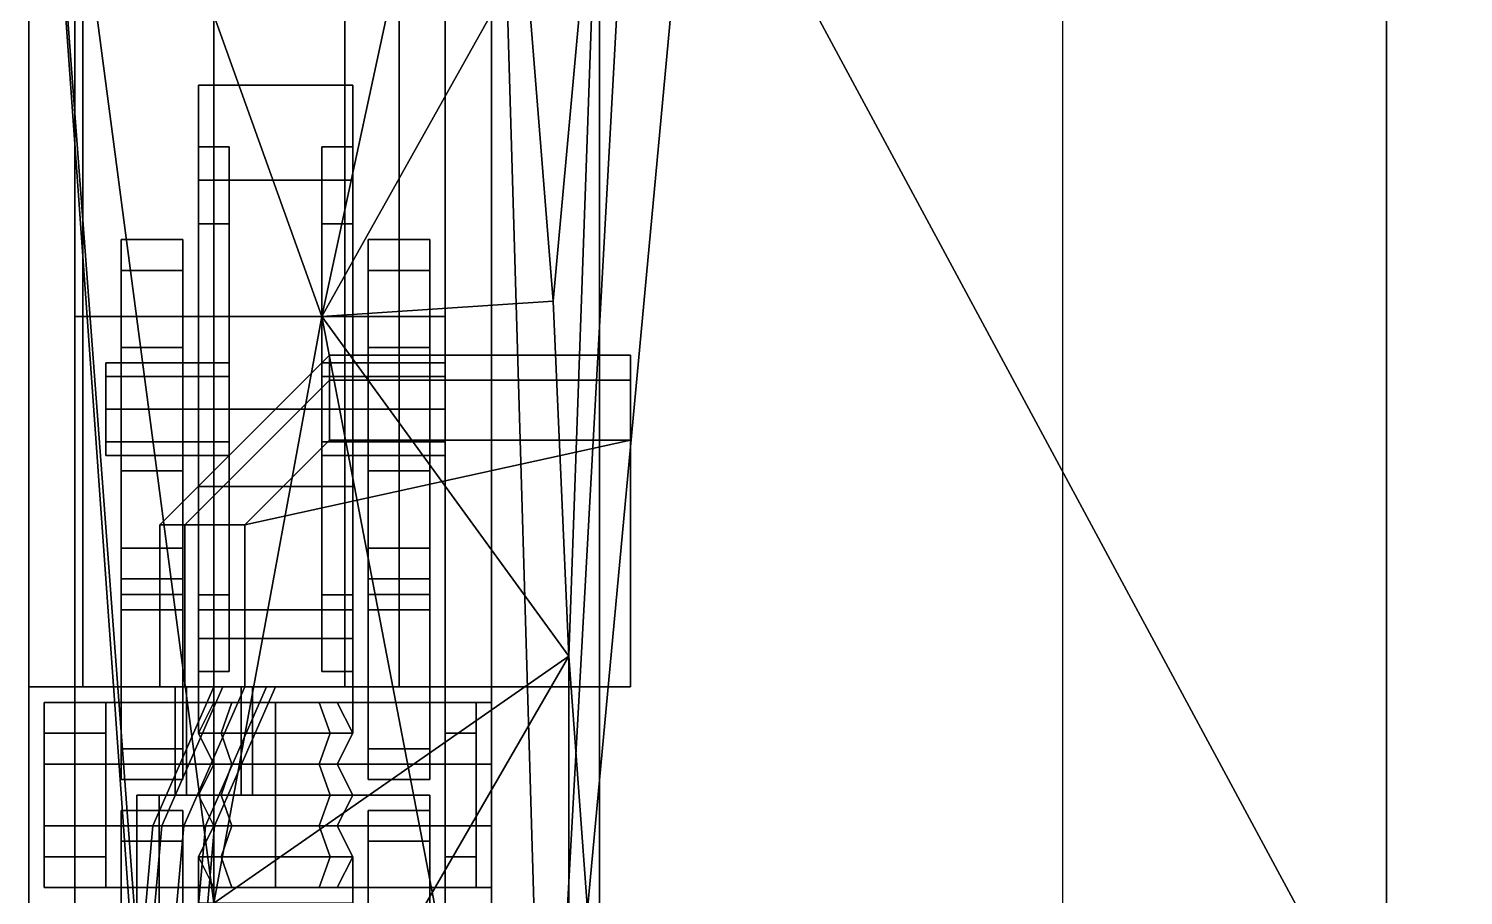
# Model space of a CAD drawing. Header units: millimetres. Extents: x -0.9 to 1.2, y -2.1 to 13.
# Drawn here: x -0.93 to 0, y 0.885 to 1.447 of the extents above; entities that cross this region are included whole.
import ezdxf

# ---------------------------------------------------------------- set-up
doc = ezdxf.new("R2010")
doc.units = ezdxf.units.MM
for name, color, linetype in [('back_35', 2, 'Continuous'), ('back_h39', 2, 'Continuous'), ('fenders', 6, 'Continuous'), ('suspension', 5, 'Continuous'), ('tmp', 4, 'Continuous'), ('tracks', 3, 'Continuous'), ('wheels', 2, 'Continuous')]:
    doc.layers.add(name, color=color, linetype=linetype)

msp = doc.modelspace()

# ---------------------------------------------------------------- linework, layer by layer
for points in [[(0.63, 1.81, 0.35), (0.53, -1.58, 0.35), (-0.53, -1.58, 0.35), (-0.63, 1.81, 0.35)], [(-0.63, 1.77, 0.89), (-0.63, 1.81, 0.35), (-0.63, -1.58, 0.35), (-0.63, -1.66, 0.89)], [(-0.63, -1.58, 0.35), (-0.63, 1.81, 0.35), (-0.63, 1.81, 0.35), (-0.53, -1.58, 0.35)]]:
    msp.add_3dface(points)
at = {"layer": 'back_35'}
for points in [[(-0.63, 1.77, 0.89), (-0.63, 1.77, 0.89), (-0.74, 1.26, 0.89), (-0.54, 1.61741, 1.1)], [(-0.74, 1.26, 0.89), (-0.74, 1.26, 0.89), (-0.6, 0.53, 1.34), (-0.54, 1.61741, 1.1)], [(-0.54, 1.61741, 1.1), (-0.6, 0.53, 1.34), (-0.6, 0.53, 1.34), (-0.5, 1.60556, 1.12)], [(-0.5, 1.60556, 1.12), (-0.6, 0.53, 1.34), (-0.6, 0.53, 1.34), (-0.05, 0.77, 1.34)], [(-0.5, 1.60556, 1.12), (-0.05, 0.77, 1.34), (-0.05, 0.77, 1.34), (-0.05, 1.57, 1.18)], [(-0.05, 1.57, 1.18), (-0.05, 0.77, 1.34), (0.05, 0.77, 1.34), (0.05, 1.57, 1.18)], [(-0.81, 0.88, 0.89), (-0.81, 0.88, 0.89), (-0.6, 0.53, 1.34), (-0.74, 1.26, 0.89)], [(-0.82889, 1.125, 0.96111), (-0.845, 1.125, 1), (-0.735, 1.235, 1), (-0.735, 1.21889, 0.96111)], [(-0.845, 1.125, 1), (-0.82889, 1.125, 1.03889), (-0.735, 1.21889, 1.03889), (-0.735, 1.235, 1)], [(-0.735, 1.235, 1), (-0.735, 1.21889, 1.03889), (-0.54, 1.21889, 1.03889), (-0.54, 1.235, 1)], [(-0.735, 1.21889, 0.96111), (-0.735, 1.235, 1), (-0.54, 1.235, 1), (-0.54, 1.21889, 0.96111)], [(-0.79, 1.125, 0.945), (-0.82889, 1.125, 0.96111), (-0.735, 1.21889, 0.96111), (-0.735, 1.18, 0.945)], [(-0.82889, 1.125, 1.03889), (-0.79, 1.125, 1.055), (-0.735, 1.18, 1.055), (-0.735, 1.21889, 1.03889)], [(-0.735, 1.21889, 1.03889), (-0.735, 1.18, 1.055), (-0.54, 1.18, 1.055), (-0.54, 1.21889, 1.03889)], [(-0.735, 1.18, 0.945), (-0.735, 1.21889, 0.96111), (-0.54, 1.21889, 0.96111), (-0.54, 1.18, 0.945)], [(-0.79, 1.125, 0.945), (-0.54, 1.18, 0.945), (-0.54, 1.02, 0.945), (-0.79, 1.02, 0.945)], [(-0.54, 1.18, 1.055), (-0.79, 1.125, 1.055), (-0.79, 1.02, 1.055), (-0.54, 1.02, 1.055)], [(-0.735, 1.18, 1.055), (-0.735, 1.18, 1.055), (-0.79, 1.125, 1.055), (-0.54, 1.18, 1.055)], [(-0.735, 1.18, 0.945), (-0.735, 1.18, 0.945), (-0.54, 1.18, 0.945), (-0.79, 1.125, 0.945)], [(-0.82889, 1.125, 1.03889), (-0.845, 1.125, 1), (-0.845, 1.02, 1), (-0.82889, 1.02, 1.03889)], [(-0.845, 1.125, 1), (-0.82889, 1.125, 0.96111), (-0.82889, 1.02, 0.96111), (-0.845, 1.02, 1)], [(-0.79, 1.125, 1.055), (-0.82889, 1.125, 1.03889), (-0.82889, 1.02, 1.03889), (-0.79, 1.02, 1.055)], [(-0.82889, 1.125, 0.96111), (-0.79, 1.125, 0.945), (-0.79, 1.02, 0.945), (-0.82889, 1.02, 0.96111)], [(-0.80414, 1.02, 1.01414), (-0.81, 1.02, 1), (-0.84952, 0.93, 1.06), (-0.84366, 0.93, 1.07414)], [(-0.81, 1.02, 1), (-0.80414, 1.02, 0.98586), (-0.84366, 0.93, 1.04586), (-0.84952, 0.93, 1.06)], [(-0.82889, 1.02, 1.03889), (-0.845, 1.02, 1), (-0.81, 1.02, 1), (-0.80414, 1.02, 1.01414)], [(-0.845, 1.02, 1), (-0.82889, 1.02, 0.96111), (-0.80414, 1.02, 0.98586), (-0.81, 1.02, 1)], [(-0.79, 1.02, 1.02), (-0.80414, 1.02, 1.01414), (-0.84366, 0.93, 1.07414), (-0.82953, 0.93, 1.08)], [(-0.80414, 1.02, 0.98586), (-0.79, 1.02, 0.98), (-0.82953, 0.93, 1.04), (-0.84366, 0.93, 1.04586)], [(-0.77586, 1.02, 1.01414), (-0.79, 1.02, 1.02), (-0.82953, 0.93, 1.08), (-0.8154, 0.93, 1.07414)], [(-0.79, 1.02, 0.98), (-0.77586, 1.02, 0.98586), (-0.8154, 0.93, 1.04586), (-0.82953, 0.93, 1.04)], [(-0.82889, 1.02, 0.96111), (-0.79, 1.02, 0.945), (-0.79, 1.02, 0.98), (-0.80414, 1.02, 0.98586)], [(-0.79, 1.02, 1.055), (-0.82889, 1.02, 1.03889), (-0.80414, 1.02, 1.01414), (-0.79, 1.02, 1.02)], [(-0.77, 1.02, 1), (-0.77586, 1.02, 1.01414), (-0.8154, 0.93, 1.07414), (-0.80954, 0.93, 1.06)], [(-0.77586, 1.02, 0.98586), (-0.77, 1.02, 1), (-0.80954, 0.93, 1.06), (-0.8154, 0.93, 1.04586)], [(-0.79, 1.02, 0.945), (-0.54, 1.02, 0.945), (-0.77586, 1.02, 0.98586), (-0.79, 1.02, 0.98)], [(-0.54, 1.02, 1.055), (-0.79, 1.02, 1.055), (-0.79, 1.02, 1.02), (-0.77586, 1.02, 1.01414)], [(-0.54, 1.02, 1.055), (-0.77586, 1.02, 1.01414), (-0.77, 1.02, 1), (-0.54, 1.02, 0.945)], [(-0.54, 1.02, 0.945), (-0.77, 1.02, 1), (-0.77586, 1.02, 0.98586), (-0.54, 1.02, 0.945)], [(-0.84366, 0.93, 1.07414), (-0.84952, 0.93, 1.06), (-0.85929, 0.82069, 1.06), (-0.85344, 0.82048, 1.07414)], [(-0.84952, 0.93, 1.06), (-0.84366, 0.93, 1.04586), (-0.85344, 0.82048, 1.04586), (-0.85929, 0.82069, 1.06)], [(-0.82953, 0.93, 1.08), (-0.84366, 0.93, 1.07414), (-0.85344, 0.82048, 1.07414), (-0.8393, 0.81999, 1.08)], [(-0.84366, 0.93, 1.04586), (-0.82953, 0.93, 1.04), (-0.8393, 0.81999, 1.04), (-0.85344, 0.82048, 1.04586)], [(-0.8154, 0.93, 1.07414), (-0.82953, 0.93, 1.08), (-0.8393, 0.81999, 1.08), (-0.82517, 0.81949, 1.07414)], [(-0.82953, 0.93, 1.04), (-0.8154, 0.93, 1.04586), (-0.82517, 0.81949, 1.04586), (-0.8393, 0.81999, 1.04)], [(-0.80954, 0.93, 1.06), (-0.8154, 0.93, 1.07414), (-0.82517, 0.81949, 1.07414), (-0.81931, 0.81929, 1.06)], [(-0.8154, 0.93, 1.04586), (-0.80954, 0.93, 1.06), (-0.81931, 0.81929, 1.06), (-0.82517, 0.81949, 1.04586)]]:
    msp.add_3dface(points, dxfattribs=at)
at = {"layer": 'back_h39'}
for points in [[(-0.89485, 1.89, 1.14485), (-0.93, 1.89, 1.06), (-0.93, 1.02, 1.06), (-0.89485, 1.02, 1.14485)], [(-0.93, 1.89, 1.06), (-0.89485, 1.89, 0.97515), (-0.89485, 1.02, 0.97515), (-0.93, 1.02, 1.06)], [(-0.81, 1.89, 1.18), (-0.89485, 1.89, 1.14485), (-0.89485, 1.02, 1.14485), (-0.81, 1.02, 1.18)], [(-0.89485, 1.89, 0.97515), (-0.81, 1.89, 0.94), (-0.81, 1.02, 0.94), (-0.89485, 1.02, 0.97515)], [(-0.72515, 1.89, 1.14485), (-0.81, 1.89, 1.18), (-0.81, 1.02, 1.18), (-0.72515, 1.02, 1.14485)], [(-0.81, 1.89, 0.94), (-0.72515, 1.89, 0.97515), (-0.72515, 1.02, 0.97515), (-0.81, 1.02, 0.94)], [(-0.69, 1.89, 1.06), (-0.72515, 1.89, 1.14485), (-0.72515, 1.02, 1.14485), (-0.69, 1.02, 1.06)], [(-0.72515, 1.89, 0.97515), (-0.69, 1.89, 1.06), (-0.69, 1.02, 1.06), (-0.72515, 1.02, 0.97515)], [(-0.74, 1.26, 0.89), (-0.59, 1.27, 1.18), (-0.63, 1.77, 0.89)], [(-0.63, 1.77, 0.89), (-0.59, 1.27, 1.18), (-0.56, 1.6, 1.28)], [(-0.59, 1.27, 1.18), (-0.58, 1.04, 1.26), (-0.56, 1.6, 1.28)], [(-0.58, 1.04, 1.26), (-0.58, 1.04, 1.26), (-0.56, 0.77, 1.34), (-0.56, 1.6, 1.28)], [(-0.56, 1.6, 1.28), (-0.56, 0.77, 1.34), (0.56, 0.77, 1.34), (0.56, 1.6, 1.28)], [(-0.58, 1.04, 1.26), (-0.59, 1.27, 1.18), (-0.74, 1.26, 0.89)], [(-0.81, 0.88, 0.89), (-0.58, 1.04, 1.26), (-0.74, 1.26, 0.89)], [(-0.84, 0.59, 0.89), (-0.58, 0.72, 1.34), (-0.58, 1.04, 1.26)], [(-0.84, 0.59, 0.89), (-0.58, 1.04, 1.26), (-0.81, 0.88, 0.89)], [(-0.58, 0.72, 1.34), (-0.58, 0.72, 1.34), (-0.56, 0.77, 1.34), (-0.58, 1.04, 1.26)], [(-0.89485, 1.02, 1.14485), (-0.93, 1.02, 1.06), (-0.835, 1.02, 1.06), (-0.82768, 1.02, 1.07768)], [(-0.93, 1.02, 1.06), (-0.89485, 1.02, 0.97515), (-0.82768, 1.02, 1.04232), (-0.835, 1.02, 1.06)], [(-0.81, 1.02, 1.18), (-0.89485, 1.02, 1.14485), (-0.82768, 1.02, 1.07768), (-0.81, 1.02, 1.085)], [(-0.89485, 1.02, 0.97515), (-0.81, 1.02, 0.94), (-0.81, 1.02, 1.035), (-0.82768, 1.02, 1.04232)], [(-0.82768, 1.02, 1.07768), (-0.835, 1.02, 1.06), (-0.835, 0.95, 1.06), (-0.82768, 0.95, 1.07768)], [(-0.835, 1.02, 1.06), (-0.82768, 1.02, 1.04232), (-0.82768, 0.95, 1.04232), (-0.835, 0.95, 1.06)], [(-0.81, 1.02, 1.085), (-0.82768, 1.02, 1.07768), (-0.82768, 0.95, 1.07768), (-0.81, 0.95, 1.085)], [(-0.82768, 1.02, 1.04232), (-0.81, 1.02, 1.035), (-0.81, 0.95, 1.035), (-0.82768, 0.95, 1.04232)], [(-0.79232, 1.02, 1.07768), (-0.81, 1.02, 1.085), (-0.81, 0.95, 1.085), (-0.79232, 0.95, 1.07768)], [(-0.81, 1.02, 1.035), (-0.79232, 1.02, 1.04232), (-0.79232, 0.95, 1.04232), (-0.81, 0.95, 1.035)], [(-0.81, 1.02, 0.94), (-0.72515, 1.02, 0.97515), (-0.79232, 1.02, 1.04232), (-0.81, 1.02, 1.035)], [(-0.72515, 1.02, 1.14485), (-0.81, 1.02, 1.18), (-0.81, 1.02, 1.085), (-0.79232, 1.02, 1.07768)], [(-0.785, 1.02, 1.06), (-0.79232, 1.02, 1.07768), (-0.79232, 0.95, 1.07768), (-0.785, 0.95, 1.06)], [(-0.79232, 1.02, 1.04232), (-0.785, 1.02, 1.06), (-0.785, 0.95, 1.06), (-0.79232, 0.95, 1.04232)], [(-0.72515, 1.02, 0.97515), (-0.69, 1.02, 1.06), (-0.785, 1.02, 1.06), (-0.79232, 1.02, 1.04232)], [(-0.69, 1.02, 1.06), (-0.72515, 1.02, 1.14485), (-0.79232, 1.02, 1.07768), (-0.785, 1.02, 1.06)], [(-0.84536, 0.95, 1.09536), (-0.86, 0.95, 1.06), (-0.86, 0.85, 1.06), (-0.84536, 0.83536, 1.09536)], [(-0.86, 0.95, 1.06), (-0.84536, 0.95, 1.02464), (-0.84536, 0.83536, 1.02464), (-0.86, 0.85, 1.06)], [(-0.84536, 0.95, 1.09536), (-0.84536, 0.95, 1.02464), (-0.86, 0.95, 1.06)], [(-0.81, 0.95, 1.11), (-0.84536, 0.95, 1.09536), (-0.84536, 0.83536, 1.09536), (-0.81, 0.8, 1.11)], [(-0.84536, 0.95, 1.02464), (-0.81, 0.95, 1.01), (-0.81, 0.8, 1.01), (-0.84536, 0.83536, 1.02464)], [(-0.81, 0.95, 1.11), (-0.81, 0.95, 1.01), (-0.84536, 0.95, 1.02464), (-0.84536, 0.95, 1.09536)], [(-0.67, 0.8, 1.11), (-0.67, 0.95, 1.11), (-0.81, 0.95, 1.11), (-0.81, 0.8, 1.11)], [(-0.67, 0.95, 1.01), (-0.67, 0.8, 1.01), (-0.81, 0.8, 1.01), (-0.81, 0.95, 1.01)], [(-0.67, 0.95, 1.11), (-0.67, 0.95, 1.01), (-0.81, 0.95, 1.01), (-0.81, 0.95, 1.11)]]:
    msp.add_3dface(points, dxfattribs=at)
at = {"layer": 'fenders'}
for points in [[(-0.84, -0.05, 0.89), (-0.84, 0.53, 0.89), (-0.93, 1.79, 0.89), (-0.93, -1.83, 0.89)], [(-0.93, -1.83, 0.89), (-0.93, 1.79, 0.89), (-0.93, 1.78, 0.84), (-0.93, -1.79, 0.84)], [(-0.63, 1.77, 0.89), (-0.63, 1.79, 0.89), (-0.93, 1.79, 0.89), (-0.74, 1.26, 0.89)], [(-0.81, 0.88, 0.89), (-0.74, 1.26, 0.89), (-0.93, 1.79, 0.89)], [(-0.84, 0.59, 0.89), (-0.81, 0.88, 0.89), (-0.93, 1.79, 0.89)], [(-0.84, 0.53, 0.89), (-0.84, 0.59, 0.89), (-0.93, 1.79, 0.89)]]:
    msp.add_3dface(points, dxfattribs=at)
at = {"layer": 'suspension'}
for points in [[(-0.83, 1.31, 0.22), (-0.83, 1.29, 0.18), (-0.87, 1.29, 0.18), (-0.87, 1.31, 0.22)], [(-0.83, 1.31, 0.26), (-0.83, 1.31, 0.22), (-0.87, 1.31, 0.22), (-0.87, 1.31, 0.26)], [(-0.87, 1.24, 0.42), (-0.87, 1.31, 0.26), (-0.87, 1.09, 0.4), (-0.87, 1.07, 0.49)], [(-0.83, 1.24, 0.42), (-0.83, 1.31, 0.26), (-0.87, 1.31, 0.26), (-0.87, 1.24, 0.42)], [(-0.87, 1.31, 0.26), (-0.87, 1.2, 0.28), (-0.87, 1.09, 0.38), (-0.87, 1.09, 0.4)], [(-0.87, 1.23, 0.26), (-0.87, 1.2, 0.28), (-0.87, 1.31, 0.26)], [(-0.87, 1.31, 0.26), (-0.87, 1.31, 0.22), (-0.87, 1.23, 0.15), (-0.87, 1.23, 0.26)], [(-0.87, 1.31, 0.22), (-0.87, 1.29, 0.18), (-0.87, 1.26, 0.16), (-0.87, 1.23, 0.15)], [(-0.83, 1.09, 0.4), (-0.83, 1.31, 0.26), (-0.83, 1.24, 0.42), (-0.83, 1.07, 0.49)], [(-0.83, 1.09, 0.38), (-0.83, 1.2, 0.28), (-0.83, 1.31, 0.26), (-0.83, 1.09, 0.4)], [(-0.83, 1.31, 0.26), (-0.83, 1.2, 0.28), (-0.83, 1.2, 0.28), (-0.83, 1.23, 0.26)], [(-0.83, 1.23, 0.26), (-0.83, 1.23, 0.15), (-0.83, 1.31, 0.22), (-0.83, 1.31, 0.26)], [(-0.83, 1.23, 0.15), (-0.83, 1.26, 0.16), (-0.83, 1.29, 0.18), (-0.83, 1.31, 0.22)], [(-0.71, 1.31, 0.22), (-0.71, 1.29, 0.18), (-0.71, 1.26, 0.16), (-0.71, 1.23, 0.15)], [(-0.71, 1.31, 0.26), (-0.71, 1.31, 0.22), (-0.71, 1.23, 0.15), (-0.71, 1.23, 0.26)], [(-0.67, 1.31, 0.22), (-0.67, 1.29, 0.18), (-0.71, 1.29, 0.18), (-0.71, 1.31, 0.22)], [(-0.67, 1.24, 0.42), (-0.67, 1.31, 0.26), (-0.71, 1.31, 0.26), (-0.71, 1.24, 0.42)], [(-0.71, 1.24, 0.42), (-0.71, 1.31, 0.26), (-0.71, 1.09, 0.4), (-0.71, 1.07, 0.49)], [(-0.71, 1.23, 0.26), (-0.71, 1.2, 0.28), (-0.71, 1.31, 0.26)], [(-0.71, 1.31, 0.26), (-0.71, 1.2, 0.28), (-0.71, 1.09, 0.38), (-0.71, 1.09, 0.4)], [(-0.67, 1.31, 0.26), (-0.67, 1.31, 0.22), (-0.71, 1.31, 0.22), (-0.71, 1.31, 0.26)], [(-0.67, 1.23, 0.15), (-0.67, 1.26, 0.16), (-0.67, 1.29, 0.18), (-0.67, 1.31, 0.22)], [(-0.67, 1.23, 0.26), (-0.67, 1.23, 0.15), (-0.67, 1.31, 0.22), (-0.67, 1.31, 0.26)], [(-0.67, 1.09, 0.4), (-0.67, 1.31, 0.26), (-0.67, 1.24, 0.42), (-0.67, 1.07, 0.49)], [(-0.67, 1.31, 0.26), (-0.67, 1.2, 0.28), (-0.67, 1.2, 0.28), (-0.67, 1.23, 0.26)], [(-0.67, 1.09, 0.38), (-0.67, 1.2, 0.28), (-0.67, 1.31, 0.26), (-0.67, 1.09, 0.4)], [(-0.83, 1.29, 0.18), (-0.83, 1.26, 0.16), (-0.87, 1.26, 0.16), (-0.87, 1.29, 0.18)], [(-0.67, 1.29, 0.18), (-0.67, 1.26, 0.16), (-0.71, 1.26, 0.16), (-0.71, 1.29, 0.18)], [(-0.83, 1.26, 0.16), (-0.83, 1.23, 0.15), (-0.87, 1.23, 0.15), (-0.87, 1.26, 0.16)], [(-0.67, 1.26, 0.16), (-0.67, 1.23, 0.15), (-0.71, 1.23, 0.15), (-0.71, 1.26, 0.16)], [(-0.87, 1.16, 0.53), (-0.87, 1.24, 0.42), (-0.87, 1.07, 0.49), (-0.87, 1.08, 0.52)], [(-0.83, 1.16, 0.53), (-0.83, 1.24, 0.42), (-0.87, 1.24, 0.42), (-0.87, 1.16, 0.53)], [(-0.83, 1.07, 0.49), (-0.83, 1.24, 0.42), (-0.83, 1.16, 0.53), (-0.83, 1.08, 0.52)], [(-0.67, 1.16, 0.53), (-0.67, 1.24, 0.42), (-0.71, 1.24, 0.42), (-0.71, 1.16, 0.53)], [(-0.71, 1.16, 0.53), (-0.71, 1.24, 0.42), (-0.71, 1.07, 0.49), (-0.71, 1.08, 0.52)], [(-0.67, 1.07, 0.49), (-0.67, 1.24, 0.42), (-0.67, 1.16, 0.53), (-0.67, 1.08, 0.52)], [(-0.83, 1.23, 0.15), (-0.83, 1.23, 0.26), (-0.87, 1.23, 0.26), (-0.87, 1.23, 0.15)], [(-0.83, 1.23, 0.26), (-0.83, 1.2, 0.28), (-0.87, 1.2, 0.28), (-0.87, 1.23, 0.26)], [(-0.67, 1.23, 0.15), (-0.67, 1.23, 0.26), (-0.71, 1.23, 0.26), (-0.71, 1.23, 0.15)], [(-0.67, 1.23, 0.26), (-0.67, 1.2, 0.28), (-0.71, 1.2, 0.28), (-0.71, 1.23, 0.26)], [(-0.83, 1.2, 0.28), (-0.83, 1.17, 0.26), (-0.87, 1.17, 0.26), (-0.87, 1.2, 0.28)], [(-0.87, 1.2, 0.28), (-0.87, 1.17, 0.26), (-0.87, 1.07, 0.36), (-0.87, 1.09, 0.38)], [(-0.83, 1.07, 0.36), (-0.83, 1.17, 0.26), (-0.83, 1.2, 0.28), (-0.83, 1.09, 0.38)], [(-0.71, 1.2, 0.28), (-0.71, 1.17, 0.26), (-0.71, 1.07, 0.36), (-0.71, 1.09, 0.38)], [(-0.67, 1.2, 0.28), (-0.67, 1.17, 0.26), (-0.71, 1.17, 0.26), (-0.71, 1.2, 0.28)], [(-0.67, 1.07, 0.36), (-0.67, 1.17, 0.26), (-0.67, 1.2, 0.28), (-0.67, 1.09, 0.38)], [(-0.87, 1.17, 0.16), (-0.87, 0.98, 0.16), (-0.87, 0.96, 0.27), (-0.87, 0.96, 0.32)], [(-0.83, 1.17, 0.16), (-0.83, 0.98, 0.16), (-0.87, 0.98, 0.16), (-0.87, 1.17, 0.16)], [(-0.87, 1.17, 0.16), (-0.87, 1.17, 0.26), (-0.83, 1.17, 0.26), (-0.83, 1.17, 0.16)], [(-0.87, 1.17, 0.26), (-0.87, 1.17, 0.16), (-0.87, 0.96, 0.32), (-0.87, 1.07, 0.36)], [(-0.83, 0.96, 0.27), (-0.83, 0.98, 0.16), (-0.83, 1.17, 0.16), (-0.83, 0.96, 0.32)], [(-0.83, 0.96, 0.32), (-0.83, 1.17, 0.16), (-0.83, 1.17, 0.26), (-0.83, 1.07, 0.36)], [(-0.71, 1.17, 0.26), (-0.71, 1.17, 0.16), (-0.71, 0.96, 0.32), (-0.71, 1.07, 0.36)], [(-0.71, 1.17, 0.16), (-0.71, 1.17, 0.26), (-0.67, 1.17, 0.26), (-0.67, 1.17, 0.16)], [(-0.71, 1.17, 0.16), (-0.71, 0.98, 0.16), (-0.71, 0.96, 0.27), (-0.71, 0.96, 0.32)], [(-0.67, 1.17, 0.16), (-0.67, 0.98, 0.16), (-0.71, 0.98, 0.16), (-0.71, 1.17, 0.16)], [(-0.67, 0.96, 0.32), (-0.67, 1.17, 0.16), (-0.67, 1.17, 0.26), (-0.67, 1.07, 0.36)], [(-0.67, 0.96, 0.27), (-0.67, 0.98, 0.16), (-0.67, 1.17, 0.16), (-0.67, 0.96, 0.32)], [(-0.87, 1.11, 0.58), (-0.87, 1.16, 0.53), (-0.87, 1.08, 0.52), (-0.87, 1.08, 0.55)], [(-0.83, 1.11, 0.58), (-0.83, 1.16, 0.53), (-0.87, 1.16, 0.53), (-0.87, 1.11, 0.58)], [(-0.83, 1.08, 0.52), (-0.83, 1.16, 0.53), (-0.83, 1.11, 0.58), (-0.83, 1.08, 0.55)], [(-0.67, 1.11, 0.58), (-0.67, 1.16, 0.53), (-0.71, 1.16, 0.53), (-0.71, 1.11, 0.58)], [(-0.71, 1.11, 0.58), (-0.71, 1.16, 0.53), (-0.71, 1.08, 0.52), (-0.71, 1.08, 0.55)], [(-0.67, 1.08, 0.52), (-0.67, 1.16, 0.53), (-0.67, 1.11, 0.58), (-0.67, 1.08, 0.55)], [(-0.82, 1.15, 0.59), (-0.82, 1.02, 0.59), (-0.72, 1.02, 0.59), (-0.72, 1.15, 0.59)], [(-0.82, 1.02, 0.57), (-0.82, 1.02, 0.59), (-0.82, 1.15, 0.59), (-0.82, 1.07, 0.57)], [(-0.82, 1.02, 0.47), (-0.82, 1.02, 0.49), (-0.82, 1.07, 0.49), (-0.82, 1.15, 0.47)], [(-0.72, 1.15, 0.47), (-0.72, 1.02, 0.47), (-0.82, 1.02, 0.47), (-0.82, 1.15, 0.47)], [(-0.82, 1.15, 0.47), (-0.82, 1.15, 0.59), (-0.72, 1.15, 0.59), (-0.72, 1.15, 0.47)], [(-0.82, 1.07, 0.57), (-0.82, 1.15, 0.59), (-0.82, 1.15, 0.47), (-0.82, 1.07, 0.49)], [(-0.72, 1.15, 0.59), (-0.72, 1.02, 0.59), (-0.72, 1.02, 0.57), (-0.72, 1.07, 0.57)], [(-0.72, 1.07, 0.49), (-0.72, 1.02, 0.49), (-0.72, 1.02, 0.47), (-0.72, 1.15, 0.47)], [(-0.72, 1.15, 0.47), (-0.72, 1.15, 0.59), (-0.72, 1.07, 0.57), (-0.72, 1.07, 0.49)], [(-0.87, 1.11, 0.62), (-0.87, 1.11, 0.58), (-0.87, 1.08, 0.55), (-0.87, 1.07, 0.57)], [(-0.83, 1.11, 0.62), (-0.83, 1.11, 0.58), (-0.87, 1.11, 0.58), (-0.87, 1.11, 0.62)], [(-0.83, 1.07, 0.62), (-0.83, 1.11, 0.62), (-0.87, 1.11, 0.62), (-0.87, 1.07, 0.62)], [(-0.87, 1.11, 0.62), (-0.87, 1.11, 0.62), (-0.87, 1.07, 0.57), (-0.87, 1.07, 0.62)], [(-0.83, 1.08, 0.55), (-0.83, 1.11, 0.58), (-0.83, 1.11, 0.62), (-0.83, 1.07, 0.57)], [(-0.83, 1.07, 0.57), (-0.83, 1.11, 0.62), (-0.83, 1.11, 0.62), (-0.83, 1.07, 0.62)], [(-0.71, 1.11, 0.62), (-0.71, 1.11, 0.62), (-0.71, 1.07, 0.57), (-0.71, 1.07, 0.62)], [(-0.67, 1.07, 0.62), (-0.67, 1.11, 0.62), (-0.71, 1.11, 0.62), (-0.71, 1.07, 0.62)], [(-0.67, 1.11, 0.62), (-0.67, 1.11, 0.58), (-0.71, 1.11, 0.58), (-0.71, 1.11, 0.62)], [(-0.71, 1.11, 0.62), (-0.71, 1.11, 0.58), (-0.71, 1.08, 0.55), (-0.71, 1.07, 0.57)], [(-0.67, 1.07, 0.57), (-0.67, 1.11, 0.62), (-0.67, 1.11, 0.62), (-0.67, 1.07, 0.62)], [(-0.67, 1.08, 0.55), (-0.67, 1.11, 0.58), (-0.67, 1.11, 0.62), (-0.67, 1.07, 0.57)], [(-0.87, 1.09, 0.38), (-0.87, 1.07, 0.36), (-0.83, 1.07, 0.36), (-0.83, 1.09, 0.38)], [(-0.87, 1.09, 0.4), (-0.87, 1.09, 0.38), (-0.83, 1.09, 0.38), (-0.83, 1.09, 0.4)], [(-0.87, 1.07, 0.49), (-0.87, 1.09, 0.4), (-0.83, 1.09, 0.4), (-0.83, 1.07, 0.49)], [(-0.71, 1.07, 0.49), (-0.71, 1.09, 0.4), (-0.67, 1.09, 0.4), (-0.67, 1.07, 0.49)], [(-0.71, 1.09, 0.4), (-0.71, 1.09, 0.38), (-0.67, 1.09, 0.38), (-0.67, 1.09, 0.4)], [(-0.71, 1.09, 0.38), (-0.71, 1.07, 0.36), (-0.67, 1.07, 0.36), (-0.67, 1.09, 0.38)], [(-0.87, 1.08, 0.52), (-0.87, 1.07, 0.49), (-0.83, 1.07, 0.49), (-0.83, 1.08, 0.52)], [(-0.87, 1.08, 0.55), (-0.87, 1.08, 0.52), (-0.83, 1.08, 0.52), (-0.83, 1.08, 0.55)], [(-0.87, 1.07, 0.57), (-0.87, 1.08, 0.55), (-0.83, 1.08, 0.55), (-0.83, 1.07, 0.57)], [(-0.71, 1.07, 0.57), (-0.71, 1.08, 0.55), (-0.67, 1.08, 0.55), (-0.67, 1.07, 0.57)], [(-0.71, 1.08, 0.55), (-0.71, 1.08, 0.52), (-0.67, 1.08, 0.52), (-0.67, 1.08, 0.55)], [(-0.71, 1.08, 0.52), (-0.71, 1.07, 0.49), (-0.67, 1.07, 0.49), (-0.67, 1.08, 0.52)], [(-0.87, 1.07, 0.36), (-0.87, 0.96, 0.32), (-0.83, 0.96, 0.32), (-0.83, 1.07, 0.36)], [(-0.87, 1.07, 0.62), (-0.87, 1.07, 0.57), (-0.83, 1.07, 0.57), (-0.83, 1.07, 0.62)], [(-0.72, 1.07, 0.57), (-0.72, 1.02, 0.57), (-0.82, 1.02, 0.57), (-0.82, 1.07, 0.57)], [(-0.82, 1.07, 0.49), (-0.82, 1.02, 0.49), (-0.72, 1.02, 0.49), (-0.72, 1.07, 0.49)], [(-0.72, 1.07, 0.49), (-0.72, 1.07, 0.57), (-0.82, 1.07, 0.57), (-0.82, 1.07, 0.49)], [(-0.71, 1.07, 0.36), (-0.71, 0.96, 0.32), (-0.67, 0.96, 0.32), (-0.67, 1.07, 0.36)], [(-0.71, 1.07, 0.62), (-0.71, 1.07, 0.57), (-0.67, 1.07, 0.57), (-0.67, 1.07, 0.62)], [(-0.82, 1.02, 0.46), (-0.82, 1.01, 0.46), (-0.82, 1.01, 0.61), (-0.82, 1.02, 0.61)], [(-0.72, 1.02, 0.61), (-0.72, 1.02, 0.46), (-0.82, 1.02, 0.46), (-0.82, 1.02, 0.61)], [(-0.72, 1.02, 0.46), (-0.72, 1.01, 0.46), (-0.82, 1.01, 0.46), (-0.82, 1.02, 0.46)], [(-0.82, 1.02, 0.61), (-0.82, 1.01, 0.61), (-0.72, 1.01, 0.61), (-0.72, 1.02, 0.61)], [(-0.72, 1.01, 0.61), (-0.72, 1.01, 0.46), (-0.72, 1.02, 0.46), (-0.72, 1.02, 0.61)], [(-0.92, 1.01, 0.36), (-0.92, 0.89, 0.36), (-0.92, 0.89, 0.44), (-0.92, 1.01, 0.44)], [(-0.63, 1.01, 0.44), (-0.63, 1.01, 0.36), (-0.92, 1.01, 0.36), (-0.92, 1.01, 0.44)], [(-0.63, 1.01, 0.36), (-0.63, 0.89, 0.36), (-0.92, 0.89, 0.36), (-0.92, 1.01, 0.36)], [(-0.92, 1.01, 0.44), (-0.92, 0.89, 0.44), (-0.92, 0.93, 0.45), (-0.92, 0.97, 0.45)], [(-0.63, 0.97, 0.45), (-0.63, 1.01, 0.44), (-0.92, 1.01, 0.44), (-0.92, 0.97, 0.45)], [(-0.92, 1.01, 0.26), (-0.92, 0.89, 0.26), (-0.92, 0.89, 0.36), (-0.92, 1.01, 0.36)], [(-0.88, 1.01, 0.36), (-0.88, 1.01, 0.26), (-0.92, 1.01, 0.26), (-0.92, 1.01, 0.36)], [(-0.88, 1.01, 0.26), (-0.88, 0.99, 0.23), (-0.92, 0.99, 0.23), (-0.92, 1.01, 0.26)], [(-0.92, 0.99, 0.23), (-0.92, 0.91, 0.23), (-0.92, 0.89, 0.26), (-0.92, 1.01, 0.26)], [(-0.88, 0.89, 0.36), (-0.88, 0.89, 0.26), (-0.88, 1.01, 0.26), (-0.88, 1.01, 0.36)], [(-0.88, 0.89, 0.26), (-0.88, 0.91, 0.23), (-0.88, 0.99, 0.23), (-0.88, 1.01, 0.26)], [(-0.82, 1.01, 0.61), (-0.82, 1.01, 0.46), (-0.72, 1.01, 0.46), (-0.72, 1.01, 0.61)], [(-0.80536, 0.99, 0.49464), (-0.82, 0.99, 0.53), (-0.81, 1.01, 0.53), (-0.79828, 1.01, 0.50172)], [(-0.82, 0.99, 0.53), (-0.80536, 0.99, 0.56536), (-0.79828, 1.01, 0.55828), (-0.81, 1.01, 0.53)], [(-0.77, 0.99, 0.48), (-0.80536, 0.99, 0.49464), (-0.79828, 1.01, 0.50172), (-0.77, 1.01, 0.49)], [(-0.80536, 0.99, 0.56536), (-0.77, 0.99, 0.58), (-0.77, 1.01, 0.57), (-0.79828, 1.01, 0.55828)], [(-0.73464, 0.99, 0.49464), (-0.77, 0.99, 0.48), (-0.77, 1.01, 0.49), (-0.74172, 1.01, 0.50172)], [(-0.77, 0.99, 0.58), (-0.73464, 0.99, 0.56536), (-0.74172, 1.01, 0.55828), (-0.77, 1.01, 0.57)], [(-0.72, 0.99, 0.53), (-0.73464, 0.99, 0.49464), (-0.74172, 1.01, 0.50172), (-0.73, 1.01, 0.53)], [(-0.73464, 0.99, 0.56536), (-0.72, 0.99, 0.53), (-0.73, 1.01, 0.53), (-0.74172, 1.01, 0.55828)], [(-0.66, 0.99, 0.23), (-0.66, 0.91, 0.23), (-0.66, 0.89, 0.26), (-0.66, 1.01, 0.26)], [(-0.64, 1.01, 0.26), (-0.64, 0.99, 0.23), (-0.66, 0.99, 0.23), (-0.66, 1.01, 0.26)], [(-0.64, 1.01, 0.36), (-0.64, 1.01, 0.26), (-0.66, 1.01, 0.26), (-0.66, 1.01, 0.36)], [(-0.66, 1.01, 0.26), (-0.66, 0.89, 0.26), (-0.66, 0.89, 0.36), (-0.66, 1.01, 0.36)], [(-0.64, 0.89, 0.26), (-0.64, 0.91, 0.23), (-0.64, 0.99, 0.23), (-0.64, 1.01, 0.26)], [(-0.64, 0.89, 0.36), (-0.64, 0.89, 0.26), (-0.64, 1.01, 0.26), (-0.64, 1.01, 0.36)], [(-0.92, 0.97, 0.22), (-0.92, 0.93, 0.22), (-0.92, 0.91, 0.23), (-0.92, 0.99, 0.23)], [(-0.88, 0.99, 0.23), (-0.88, 0.97, 0.22), (-0.92, 0.97, 0.22), (-0.92, 0.99, 0.23)], [(-0.88, 0.91, 0.23), (-0.88, 0.93, 0.22), (-0.88, 0.97, 0.22), (-0.88, 0.99, 0.23)], [(-0.80536, 0.99, 0.56536), (-0.82, 0.99, 0.53), (-0.81, 0.97, 0.53), (-0.79828, 0.97, 0.55828)], [(-0.82, 0.99, 0.53), (-0.80536, 0.99, 0.49464), (-0.79828, 0.97, 0.50172), (-0.81, 0.97, 0.53)], [(-0.77, 0.99, 0.58), (-0.80536, 0.99, 0.56536), (-0.79828, 0.97, 0.55828), (-0.77, 0.97, 0.57)], [(-0.80536, 0.99, 0.49464), (-0.77, 0.99, 0.48), (-0.77, 0.97, 0.49), (-0.79828, 0.97, 0.50172)], [(-0.73464, 0.99, 0.56536), (-0.77, 0.99, 0.58), (-0.77, 0.97, 0.57), (-0.74172, 0.97, 0.55828)], [(-0.77, 0.99, 0.48), (-0.73464, 0.99, 0.49464), (-0.74172, 0.97, 0.50172), (-0.77, 0.97, 0.49)], [(-0.72, 0.99, 0.53), (-0.73464, 0.99, 0.56536), (-0.74172, 0.97, 0.55828), (-0.73, 0.97, 0.53)], [(-0.73464, 0.99, 0.49464), (-0.72, 0.99, 0.53), (-0.73, 0.97, 0.53), (-0.74172, 0.97, 0.50172)], [(-0.66, 0.97, 0.22), (-0.66, 0.93, 0.22), (-0.66, 0.91, 0.23), (-0.66, 0.99, 0.23)], [(-0.64, 0.99, 0.23), (-0.64, 0.97, 0.22), (-0.66, 0.97, 0.22), (-0.66, 0.99, 0.23)], [(-0.64, 0.91, 0.23), (-0.64, 0.93, 0.22), (-0.64, 0.97, 0.22), (-0.64, 0.99, 0.23)], [(-0.87, 0.96, 0.27), (-0.87, 0.98, 0.16), (-0.83, 0.98, 0.16), (-0.83, 0.96, 0.27)], [(-0.71, 0.96, 0.27), (-0.71, 0.98, 0.16), (-0.67, 0.98, 0.16), (-0.67, 0.96, 0.27)], [(-0.92, 0.97, 0.45), (-0.92, 0.93, 0.45), (-0.63, 0.93, 0.45), (-0.63, 0.97, 0.45)], [(-0.88, 0.97, 0.22), (-0.88, 0.93, 0.22), (-0.92, 0.93, 0.22), (-0.92, 0.97, 0.22)], [(-0.80536, 0.95, 0.49464), (-0.82, 0.95, 0.53), (-0.81, 0.97, 0.53), (-0.79828, 0.97, 0.50172)], [(-0.82, 0.95, 0.53), (-0.80536, 0.95, 0.56536), (-0.79828, 0.97, 0.55828), (-0.81, 0.97, 0.53)], [(-0.77, 0.95, 0.48), (-0.80536, 0.95, 0.49464), (-0.79828, 0.97, 0.50172), (-0.77, 0.97, 0.49)], [(-0.80536, 0.95, 0.56536), (-0.77, 0.95, 0.58), (-0.77, 0.97, 0.57), (-0.79828, 0.97, 0.55828)], [(-0.73464, 0.95, 0.49464), (-0.77, 0.95, 0.48), (-0.77, 0.97, 0.49), (-0.74172, 0.97, 0.50172)], [(-0.77, 0.95, 0.58), (-0.73464, 0.95, 0.56536), (-0.74172, 0.97, 0.55828), (-0.77, 0.97, 0.57)], [(-0.72, 0.95, 0.53), (-0.73464, 0.95, 0.49464), (-0.74172, 0.97, 0.50172), (-0.73, 0.97, 0.53)], [(-0.73464, 0.95, 0.56536), (-0.72, 0.95, 0.53), (-0.73, 0.97, 0.53), (-0.74172, 0.97, 0.55828)], [(-0.64, 0.97, 0.22), (-0.64, 0.93, 0.22), (-0.66, 0.93, 0.22), (-0.66, 0.97, 0.22)], [(-0.87, 0.96, 0.32), (-0.87, 0.96, 0.27), (-0.83, 0.96, 0.27), (-0.83, 0.96, 0.32)], [(-0.71, 0.96, 0.32), (-0.71, 0.96, 0.27), (-0.67, 0.96, 0.27), (-0.67, 0.96, 0.32)], [(-0.80536, 0.95, 0.56536), (-0.82, 0.95, 0.53), (-0.81, 0.93, 0.53), (-0.79828, 0.93, 0.55828)], [(-0.82, 0.95, 0.53), (-0.80536, 0.95, 0.49464), (-0.79828, 0.93, 0.50172), (-0.81, 0.93, 0.53)], [(-0.77, 0.95, 0.58), (-0.80536, 0.95, 0.56536), (-0.79828, 0.93, 0.55828), (-0.77, 0.93, 0.57)], [(-0.80536, 0.95, 0.49464), (-0.77, 0.95, 0.48), (-0.77, 0.93, 0.49), (-0.79828, 0.93, 0.50172)], [(-0.73464, 0.95, 0.56536), (-0.77, 0.95, 0.58), (-0.77, 0.93, 0.57), (-0.74172, 0.93, 0.55828)], [(-0.77, 0.95, 0.48), (-0.73464, 0.95, 0.49464), (-0.74172, 0.93, 0.50172), (-0.77, 0.93, 0.49)], [(-0.72, 0.95, 0.53), (-0.73464, 0.95, 0.56536), (-0.74172, 0.93, 0.55828), (-0.73, 0.93, 0.53)], [(-0.73464, 0.95, 0.49464), (-0.72, 0.95, 0.53), (-0.73, 0.93, 0.53), (-0.74172, 0.93, 0.50172)], [(-0.83, 0.94, 0.27), (-0.83, 0.92, 0.16), (-0.87, 0.92, 0.16), (-0.87, 0.94, 0.27)], [(-0.87, 0.94, 0.27), (-0.87, 0.92, 0.16), (-0.87, 0.73, 0.16), (-0.87, 0.94, 0.32)], [(-0.87, 0.94, 0.32), (-0.87, 0.73, 0.16), (-0.87, 0.73, 0.26), (-0.87, 0.83, 0.36)], [(-0.83, 0.83, 0.36), (-0.83, 0.94, 0.32), (-0.87, 0.94, 0.32), (-0.87, 0.83, 0.36)], [(-0.83, 0.94, 0.32), (-0.83, 0.94, 0.27), (-0.87, 0.94, 0.27), (-0.87, 0.94, 0.32)], [(-0.83, 0.73, 0.16), (-0.83, 0.92, 0.16), (-0.83, 0.94, 0.27), (-0.83, 0.94, 0.32)], [(-0.83, 0.73, 0.26), (-0.83, 0.73, 0.16), (-0.83, 0.94, 0.32), (-0.83, 0.83, 0.36)], [(-0.71, 0.94, 0.32), (-0.71, 0.73, 0.16), (-0.71, 0.73, 0.26), (-0.71, 0.83, 0.36)], [(-0.71, 0.94, 0.27), (-0.71, 0.92, 0.16), (-0.71, 0.73, 0.16), (-0.71, 0.94, 0.32)], [(-0.67, 0.94, 0.27), (-0.67, 0.92, 0.16), (-0.71, 0.92, 0.16), (-0.71, 0.94, 0.27)], [(-0.67, 0.83, 0.36), (-0.67, 0.94, 0.32), (-0.71, 0.94, 0.32), (-0.71, 0.83, 0.36)], [(-0.67, 0.94, 0.32), (-0.67, 0.94, 0.27), (-0.71, 0.94, 0.27), (-0.71, 0.94, 0.32)], [(-0.67, 0.73, 0.26), (-0.67, 0.73, 0.16), (-0.67, 0.94, 0.32), (-0.67, 0.83, 0.36)], [(-0.67, 0.73, 0.16), (-0.67, 0.92, 0.16), (-0.67, 0.94, 0.27), (-0.67, 0.94, 0.32)], [(-0.92, 0.93, 0.45), (-0.92, 0.89, 0.44), (-0.63, 0.89, 0.44), (-0.63, 0.93, 0.45)], [(-0.92, 0.91, 0.23), (-0.92, 0.93, 0.22), (-0.88, 0.93, 0.22), (-0.88, 0.91, 0.23)], [(-0.80536, 0.91, 0.49464), (-0.82, 0.91, 0.53), (-0.81, 0.93, 0.53), (-0.79828, 0.93, 0.50172)], [(-0.82, 0.91, 0.53), (-0.80536, 0.91, 0.56536), (-0.79828, 0.93, 0.55828), (-0.81, 0.93, 0.53)], [(-0.77, 0.91, 0.48), (-0.80536, 0.91, 0.49464), (-0.79828, 0.93, 0.50172), (-0.77, 0.93, 0.49)], [(-0.80536, 0.91, 0.56536), (-0.77, 0.91, 0.58), (-0.77, 0.93, 0.57), (-0.79828, 0.93, 0.55828)], [(-0.73464, 0.91, 0.49464), (-0.77, 0.91, 0.48), (-0.77, 0.93, 0.49), (-0.74172, 0.93, 0.50172)], [(-0.77, 0.91, 0.58), (-0.73464, 0.91, 0.56536), (-0.74172, 0.93, 0.55828), (-0.77, 0.93, 0.57)], [(-0.72, 0.91, 0.53), (-0.73464, 0.91, 0.49464), (-0.74172, 0.93, 0.50172), (-0.73, 0.93, 0.53)], [(-0.73464, 0.91, 0.56536), (-0.72, 0.91, 0.53), (-0.73, 0.93, 0.53), (-0.74172, 0.93, 0.55828)], [(-0.66, 0.91, 0.23), (-0.66, 0.93, 0.22), (-0.64, 0.93, 0.22), (-0.64, 0.91, 0.23)], [(-0.87, 0.73, 0.16), (-0.87, 0.92, 0.16), (-0.83, 0.92, 0.16), (-0.83, 0.73, 0.16)], [(-0.71, 0.73, 0.16), (-0.71, 0.92, 0.16), (-0.67, 0.92, 0.16), (-0.67, 0.73, 0.16)], [(-0.92, 0.89, 0.26), (-0.92, 0.91, 0.23), (-0.88, 0.91, 0.23), (-0.88, 0.89, 0.26)], [(-0.80536, 0.91, 0.56536), (-0.82, 0.91, 0.53), (-0.81, 0.89, 0.53), (-0.79828, 0.89, 0.55828)], [(-0.82, 0.91, 0.53), (-0.80536, 0.91, 0.49464), (-0.79828, 0.89, 0.50172), (-0.81, 0.89, 0.53)], [(-0.77, 0.91, 0.58), (-0.80536, 0.91, 0.56536), (-0.79828, 0.89, 0.55828), (-0.77, 0.89, 0.57)], [(-0.80536, 0.91, 0.49464), (-0.77, 0.91, 0.48), (-0.77, 0.89, 0.49), (-0.79828, 0.89, 0.50172)], [(-0.73464, 0.91, 0.56536), (-0.77, 0.91, 0.58), (-0.77, 0.89, 0.57), (-0.74172, 0.89, 0.55828)], [(-0.77, 0.91, 0.48), (-0.73464, 0.91, 0.49464), (-0.74172, 0.89, 0.50172), (-0.77, 0.89, 0.49)], [(-0.72, 0.91, 0.53), (-0.73464, 0.91, 0.56536), (-0.74172, 0.89, 0.55828), (-0.73, 0.89, 0.53)], [(-0.73464, 0.91, 0.49464), (-0.72, 0.91, 0.53), (-0.73, 0.89, 0.53), (-0.74172, 0.89, 0.50172)], [(-0.66, 0.89, 0.26), (-0.66, 0.91, 0.23), (-0.64, 0.91, 0.23), (-0.64, 0.89, 0.26)], [(-0.92, 0.89, 0.44), (-0.92, 0.89, 0.36), (-0.63, 0.89, 0.36), (-0.63, 0.89, 0.44)], [(-0.92, 0.89, 0.36), (-0.92, 0.89, 0.26), (-0.88, 0.89, 0.26), (-0.88, 0.89, 0.36)], [(-0.82, 0.89, 0.46), (-0.82, 0.89, 0.61), (-0.72, 0.89, 0.61), (-0.72, 0.89, 0.46)], [(-0.82, 0.88, 0.61), (-0.82, 0.89, 0.61), (-0.82, 0.89, 0.46), (-0.82, 0.88, 0.46)], [(-0.72, 0.88, 0.61), (-0.72, 0.89, 0.61), (-0.82, 0.89, 0.61), (-0.82, 0.88, 0.61)], [(-0.82, 0.88, 0.46), (-0.82, 0.89, 0.46), (-0.72, 0.89, 0.46), (-0.72, 0.88, 0.46)], [(-0.72, 0.89, 0.46), (-0.72, 0.89, 0.61), (-0.72, 0.88, 0.61), (-0.72, 0.88, 0.46)], [(-0.66, 0.89, 0.36), (-0.66, 0.89, 0.26), (-0.64, 0.89, 0.26), (-0.64, 0.89, 0.36)]]:
    msp.add_3dface(points, dxfattribs=at)
at = {"layer": 'tmp'}
for p in [(-0.26, 1.78, 13.47), (-0.26, 1.78, 13.45)]:
    msp.add_xline(p, (0, -1), dxfattribs=at)
at = {"layer": 'tracks'}
for points in [[(-0.9, 1.87, 0.19), (-0.9, 1.26, 0.03), (-0.66, 1.26, 0.03), (-0.66, 1.87, 0.19)], [(-0.9, 1.87, 0.16), (-0.9, 1.26), (-0.9, 1.26, 0.03), (-0.9, 1.87, 0.19)], [(-0.66, 1.87, 0.16), (-0.66, 1.26), (-0.9, 1.26), (-0.9, 1.87, 0.16)], [(-0.9, 0.89, 0.76), (-0.9, 1.87, 0.76), (-0.66, 1.87, 0.76), (-0.66, 0.89, 0.76)], [(-0.9, 0.89, 0.8), (-0.9, 1.87, 0.8), (-0.9, 1.87, 0.76), (-0.9, 0.89, 0.76)], [(-0.66, 0.89, 0.8), (-0.66, 1.87, 0.8), (-0.9, 1.87, 0.8), (-0.9, 0.89, 0.8)], [(-0.66, 1.26, 0.03), (-0.66, 1.26), (-0.66, 1.87, 0.16), (-0.66, 1.87, 0.19)], [(-0.66, 1.87, 0.76), (-0.66, 1.87, 0.8), (-0.66, 0.89, 0.8), (-0.66, 0.89, 0.76)], [(-0.9, 1.26, 0.03), (-0.9, -1.27, 0.03), (-0.66, -1.27, 0.03), (-0.66, 1.26, 0.03)], [(-0.9, 1.26), (-0.9, -1.28), (-0.9, -1.27, 0.03), (-0.9, 1.26, 0.03)], [(-0.66, 1.26), (-0.66, -1.28), (-0.9, -1.28), (-0.9, 1.26)], [(-0.66, -1.27, 0.03), (-0.66, -1.28), (-0.66, 1.26), (-0.66, 1.26, 0.03)], [(-0.9, 0.46, 0.78), (-0.9, 0.89, 0.76), (-0.66, 0.89, 0.76), (-0.66, 0.46, 0.78)], [(-0.9, 0.46, 0.82), (-0.9, 0.89, 0.8), (-0.9, 0.89, 0.76), (-0.9, 0.46, 0.78)], [(-0.66, 0.46, 0.82), (-0.66, 0.89, 0.8), (-0.9, 0.89, 0.8), (-0.9, 0.46, 0.82)], [(-0.66, 0.89, 0.76), (-0.66, 0.89, 0.8), (-0.66, 0.46, 0.82), (-0.66, 0.46, 0.78)]]:
    msp.add_3dface(points, dxfattribs=at)
at = {"layer": 'wheels'}
for points in [[(-0.72, 1.34849, 0.38849), (-0.72, 1.41, 0.24), (-0.82, 1.41, 0.24), (-0.82, 1.34849, 0.38849)], [(-0.72, 1.41, 0.24), (-0.72, 1.34849, 0.09151), (-0.82, 1.34849, 0.09151), (-0.82, 1.41, 0.24)], [(-0.82, 1.34849, 0.38849), (-0.82, 1.41, 0.24), (-0.82, 1.37, 0.24), (-0.82, 1.32021, 0.36021)], [(-0.82, 1.41, 0.24), (-0.82, 1.34849, 0.09151), (-0.82, 1.32021, 0.11979), (-0.82, 1.37, 0.24)], [(-0.72, 1.34849, 0.09151), (-0.72, 1.41, 0.24), (-0.72, 1.37, 0.24), (-0.72, 1.32021, 0.11979)], [(-0.72, 1.41, 0.24), (-0.72, 1.34849, 0.38849), (-0.72, 1.32021, 0.36021), (-0.72, 1.37, 0.24)], [(-0.8, 1.37, 0.24), (-0.8, 1.32021, 0.36021), (-0.82, 1.32021, 0.36021), (-0.82, 1.37, 0.24)], [(-0.8, 1.32021, 0.11979), (-0.8, 1.37, 0.24), (-0.82, 1.37, 0.24), (-0.82, 1.32021, 0.11979)], [(-0.8, 1.32021, 0.36021), (-0.8, 1.37, 0.24), (-0.8, 1.23, 0.24), (-0.8, 1.22121, 0.26121)], [(-0.8, 1.37, 0.24), (-0.8, 1.32021, 0.11979), (-0.8, 1.22121, 0.21879), (-0.8, 1.23, 0.24)], [(-0.74, 1.32021, 0.11979), (-0.74, 1.37, 0.24), (-0.74, 1.23, 0.24), (-0.74, 1.22121, 0.21879)], [(-0.74, 1.37, 0.24), (-0.74, 1.32021, 0.11979), (-0.72, 1.32021, 0.11979), (-0.72, 1.37, 0.24)], [(-0.74, 1.37, 0.24), (-0.74, 1.32021, 0.36021), (-0.74, 1.22121, 0.26121), (-0.74, 1.23, 0.24)], [(-0.74, 1.32021, 0.36021), (-0.74, 1.37, 0.24), (-0.72, 1.37, 0.24), (-0.72, 1.32021, 0.36021)], [(-0.72, 1.2, 0.45), (-0.72, 1.34849, 0.38849), (-0.82, 1.34849, 0.38849), (-0.82, 1.2, 0.45)], [(-0.72, 1.34849, 0.09151), (-0.72, 1.2, 0.03), (-0.82, 1.2, 0.03), (-0.82, 1.34849, 0.09151)], [(-0.82, 1.2, 0.45), (-0.82, 1.34849, 0.38849), (-0.82, 1.32021, 0.36021), (-0.82, 1.2, 0.41)], [(-0.82, 1.34849, 0.09151), (-0.82, 1.2, 0.03), (-0.82, 1.2, 0.07), (-0.82, 1.32021, 0.11979)], [(-0.72, 1.2, 0.03), (-0.72, 1.34849, 0.09151), (-0.72, 1.32021, 0.11979), (-0.72, 1.2, 0.07)], [(-0.72, 1.34849, 0.38849), (-0.72, 1.2, 0.45), (-0.72, 1.2, 0.41), (-0.72, 1.32021, 0.36021)], [(-0.8, 1.32021, 0.36021), (-0.8, 1.2, 0.41), (-0.82, 1.2, 0.41), (-0.82, 1.32021, 0.36021)], [(-0.8, 1.2, 0.07), (-0.8, 1.32021, 0.11979), (-0.82, 1.32021, 0.11979), (-0.82, 1.2, 0.07)], [(-0.8, 1.2, 0.41), (-0.8, 1.32021, 0.36021), (-0.8, 1.22121, 0.26121), (-0.8, 1.2, 0.27)], [(-0.8, 1.32021, 0.11979), (-0.8, 1.2, 0.07), (-0.8, 1.2, 0.21), (-0.8, 1.22121, 0.21879)], [(-0.74, 1.2, 0.07), (-0.74, 1.32021, 0.11979), (-0.74, 1.22121, 0.21879), (-0.74, 1.2, 0.21)], [(-0.74, 1.32021, 0.11979), (-0.74, 1.2, 0.07), (-0.72, 1.2, 0.07), (-0.72, 1.32021, 0.11979)], [(-0.74, 1.32021, 0.36021), (-0.74, 1.2, 0.41), (-0.74, 1.2, 0.27), (-0.74, 1.22121, 0.26121)], [(-0.74, 1.2, 0.41), (-0.74, 1.32021, 0.36021), (-0.72, 1.32021, 0.36021), (-0.72, 1.2, 0.41)], [(-0.8, 1.22121, 0.26121), (-0.8, 1.23, 0.24), (-0.88, 1.23, 0.24), (-0.88, 1.22121, 0.26121)], [(-0.8, 1.23, 0.24), (-0.8, 1.22121, 0.21879), (-0.88, 1.22121, 0.21879), (-0.88, 1.23, 0.24)], [(-0.88, 1.2, 0.27), (-0.88, 1.22121, 0.26121), (-0.88, 1.23, 0.24), (-0.88, 1.17879, 0.26121)], [(-0.88, 1.17879, 0.26121), (-0.88, 1.23, 0.24), (-0.88, 1.22121, 0.21879), (-0.88, 1.17, 0.24)], [(-0.74, 1.22121, 0.21879), (-0.74, 1.23, 0.24), (-0.66, 1.23, 0.24), (-0.66, 1.22121, 0.21879)], [(-0.74, 1.23, 0.24), (-0.74, 1.22121, 0.26121), (-0.66, 1.22121, 0.26121), (-0.66, 1.23, 0.24)], [(-0.66, 1.23, 0.24), (-0.66, 1.17879, 0.21879), (-0.66, 1.2, 0.21), (-0.66, 1.22121, 0.21879)], [(-0.66, 1.22121, 0.26121), (-0.66, 1.17, 0.24), (-0.66, 1.17879, 0.21879), (-0.66, 1.23, 0.24)], [(-0.8, 1.2, 0.27), (-0.8, 1.22121, 0.26121), (-0.88, 1.22121, 0.26121), (-0.88, 1.2, 0.27)], [(-0.8, 1.22121, 0.21879), (-0.8, 1.2, 0.21), (-0.88, 1.2, 0.21), (-0.88, 1.22121, 0.21879)], [(-0.88, 1.17, 0.24), (-0.88, 1.22121, 0.21879), (-0.88, 1.2, 0.21), (-0.88, 1.17879, 0.21879)], [(-0.74, 1.2, 0.21), (-0.74, 1.22121, 0.21879), (-0.66, 1.22121, 0.21879), (-0.66, 1.2, 0.21)], [(-0.74, 1.22121, 0.26121), (-0.74, 1.2, 0.27), (-0.66, 1.2, 0.27), (-0.66, 1.22121, 0.26121)], [(-0.66, 1.2, 0.27), (-0.66, 1.17879, 0.26121), (-0.66, 1.17, 0.24), (-0.66, 1.22121, 0.26121)], [(-0.8, 1.17879, 0.26121), (-0.8, 1.2, 0.27), (-0.88, 1.2, 0.27), (-0.88, 1.17879, 0.26121)], [(-0.8, 1.2, 0.21), (-0.8, 1.17879, 0.21879), (-0.88, 1.17879, 0.21879), (-0.88, 1.2, 0.21)], [(-0.8, 1.2, 0.41), (-0.8, 1.07979, 0.36021), (-0.82, 1.07979, 0.36021), (-0.82, 1.2, 0.41)], [(-0.8, 1.07979, 0.11979), (-0.8, 1.2, 0.07), (-0.82, 1.2, 0.07), (-0.82, 1.07979, 0.11979)], [(-0.72, 1.05151, 0.38849), (-0.72, 1.2, 0.45), (-0.82, 1.2, 0.45), (-0.82, 1.05151, 0.38849)], [(-0.72, 1.2, 0.03), (-0.72, 1.05151, 0.09151), (-0.82, 1.05151, 0.09151), (-0.82, 1.2, 0.03)], [(-0.82, 1.2, 0.03), (-0.82, 1.05151, 0.09151), (-0.82, 1.07979, 0.11979), (-0.82, 1.2, 0.07)], [(-0.82, 1.05151, 0.38849), (-0.82, 1.2, 0.45), (-0.82, 1.2, 0.41), (-0.82, 1.07979, 0.36021)], [(-0.8, 1.2, 0.07), (-0.8, 1.07979, 0.11979), (-0.8, 1.17879, 0.21879), (-0.8, 1.2, 0.21)], [(-0.8, 1.07979, 0.36021), (-0.8, 1.2, 0.41), (-0.8, 1.2, 0.27), (-0.8, 1.17879, 0.26121)], [(-0.74, 1.07979, 0.11979), (-0.74, 1.2, 0.07), (-0.74, 1.2, 0.21), (-0.74, 1.17879, 0.21879)], [(-0.74, 1.2, 0.07), (-0.74, 1.07979, 0.11979), (-0.72, 1.07979, 0.11979), (-0.72, 1.2, 0.07)], [(-0.74, 1.2, 0.41), (-0.74, 1.07979, 0.36021), (-0.74, 1.17879, 0.26121), (-0.74, 1.2, 0.27)], [(-0.74, 1.07979, 0.36021), (-0.74, 1.2, 0.41), (-0.72, 1.2, 0.41), (-0.72, 1.07979, 0.36021)], [(-0.74, 1.17879, 0.21879), (-0.74, 1.2, 0.21), (-0.66, 1.2, 0.21), (-0.66, 1.17879, 0.21879)], [(-0.74, 1.2, 0.27), (-0.74, 1.17879, 0.26121), (-0.66, 1.17879, 0.26121), (-0.66, 1.2, 0.27)], [(-0.72, 1.05151, 0.09151), (-0.72, 1.2, 0.03), (-0.72, 1.2, 0.07), (-0.72, 1.07979, 0.11979)], [(-0.72, 1.2, 0.45), (-0.72, 1.05151, 0.38849), (-0.72, 1.07979, 0.36021), (-0.72, 1.2, 0.41)], [(-0.8, 1.17, 0.24), (-0.8, 1.17879, 0.26121), (-0.88, 1.17879, 0.26121), (-0.88, 1.17, 0.24)], [(-0.8, 1.17879, 0.21879), (-0.8, 1.17, 0.24), (-0.88, 1.17, 0.24), (-0.88, 1.17879, 0.21879)], [(-0.8, 1.07979, 0.11979), (-0.8, 1.03, 0.24), (-0.8, 1.17, 0.24), (-0.8, 1.17879, 0.21879)], [(-0.8, 1.03, 0.24), (-0.8, 1.07979, 0.36021), (-0.8, 1.17879, 0.26121), (-0.8, 1.17, 0.24)], [(-0.74, 1.03, 0.24), (-0.74, 1.07979, 0.11979), (-0.74, 1.17879, 0.21879), (-0.74, 1.17, 0.24)], [(-0.74, 1.07979, 0.36021), (-0.74, 1.03, 0.24), (-0.74, 1.17, 0.24), (-0.74, 1.17879, 0.26121)], [(-0.74, 1.17, 0.24), (-0.74, 1.17879, 0.21879), (-0.66, 1.17879, 0.21879), (-0.66, 1.17, 0.24)], [(-0.74, 1.17879, 0.26121), (-0.74, 1.17, 0.24), (-0.66, 1.17, 0.24), (-0.66, 1.17879, 0.26121)], [(-0.8, 1.07979, 0.36021), (-0.8, 1.03, 0.24), (-0.82, 1.03, 0.24), (-0.82, 1.07979, 0.36021)], [(-0.8, 1.03, 0.24), (-0.8, 1.07979, 0.11979), (-0.82, 1.07979, 0.11979), (-0.82, 1.03, 0.24)], [(-0.82, 1.05151, 0.09151), (-0.82, 0.99, 0.24), (-0.82, 1.03, 0.24), (-0.82, 1.07979, 0.11979)], [(-0.82, 0.99, 0.24), (-0.82, 1.05151, 0.38849), (-0.82, 1.07979, 0.36021), (-0.82, 1.03, 0.24)], [(-0.74, 1.07979, 0.11979), (-0.74, 1.03, 0.24), (-0.72, 1.03, 0.24), (-0.72, 1.07979, 0.11979)], [(-0.74, 1.03, 0.24), (-0.74, 1.07979, 0.36021), (-0.72, 1.07979, 0.36021), (-0.72, 1.03, 0.24)], [(-0.72, 0.99, 0.24), (-0.72, 1.05151, 0.09151), (-0.72, 1.07979, 0.11979), (-0.72, 1.03, 0.24)], [(-0.72, 1.05151, 0.38849), (-0.72, 0.99, 0.24), (-0.72, 1.03, 0.24), (-0.72, 1.07979, 0.36021)], [(-0.72, 0.99, 0.24), (-0.72, 1.05151, 0.38849), (-0.82, 1.05151, 0.38849), (-0.82, 0.99, 0.24)], [(-0.72, 1.05151, 0.09151), (-0.72, 0.99, 0.24), (-0.82, 0.99, 0.24), (-0.82, 1.05151, 0.09151)], [(-0.82, 0.91, 0.24), (-0.82, 0.84849, 0.09151), (-0.82, 0.82021, 0.11979), (-0.82, 0.87, 0.24)], [(-0.72, 0.91, 0.24), (-0.72, 0.84849, 0.09151), (-0.82, 0.84849, 0.09151), (-0.82, 0.91, 0.24)], [(-0.82, 0.84849, 0.38849), (-0.82, 0.91, 0.24), (-0.82, 0.87, 0.24), (-0.82, 0.82021, 0.36021)], [(-0.72, 0.84849, 0.38849), (-0.72, 0.91, 0.24), (-0.82, 0.91, 0.24), (-0.82, 0.84849, 0.38849)], [(-0.72, 0.84849, 0.09151), (-0.72, 0.91, 0.24), (-0.72, 0.87, 0.24), (-0.72, 0.82021, 0.11979)], [(-0.72, 0.91, 0.24), (-0.72, 0.84849, 0.38849), (-0.72, 0.82021, 0.36021), (-0.72, 0.87, 0.24)]]:
    msp.add_3dface(points, dxfattribs=at)

doc.saveas('drawing.dxf')
